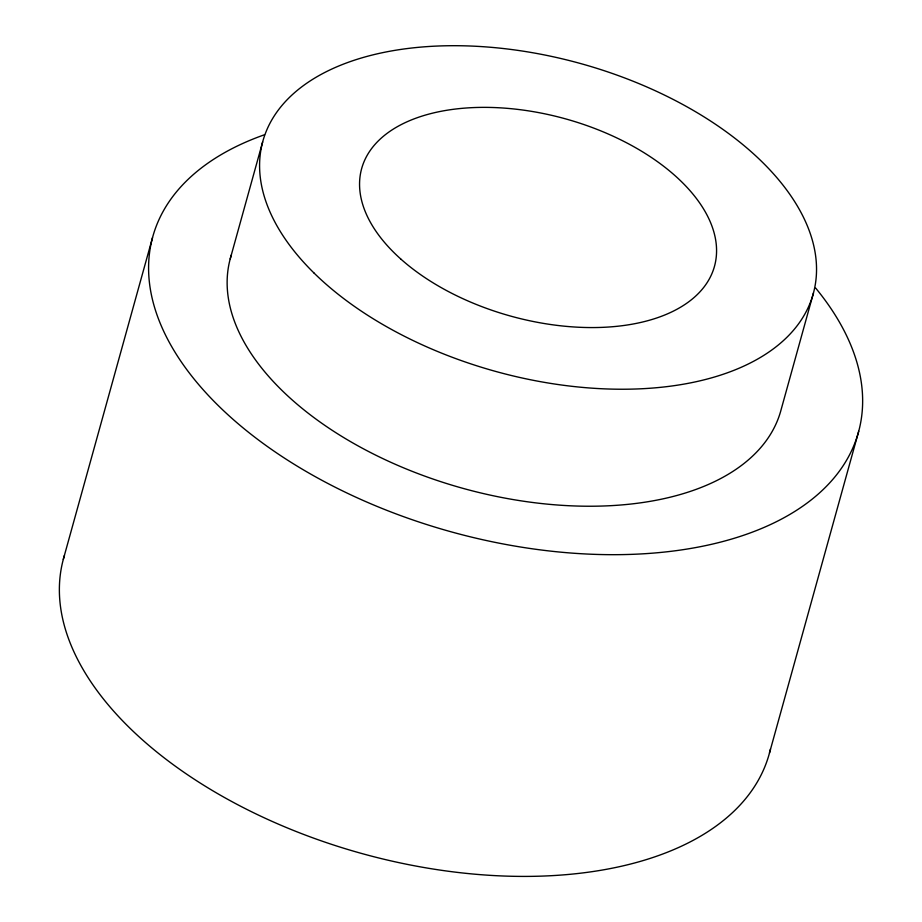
<?xml version="1.0" encoding="UTF-8"?>
<svg xmlns="http://www.w3.org/2000/svg" width="922" height="922" viewBox="0 0 922 922"><rect width="100%" height="100%" fill="white"/><g stroke="black" fill="none" stroke-linecap="round" stroke-linejoin="round"><path stroke-width="1.38" d="M63.295 559.389L152.522 237.657M230.2 258.955L262.655 141.953M813.469 292.977L781.026 409.967A285.578 159.69 15.5 0 1 460.804 487.75A285.578 159.69 15.5 0 1 231.364 254.968M769.478 753.009L858.705 431.266M815.659 288.067A366.126 204.73 15.5 0 1 705.134 545.709A366.126 204.73 15.5 0 1 225.141 412.169A366.126 204.73 15.5 0 1 264.522 134.739M770.481 748.941A366.126 204.73 15.5 0 1 363.522 853.991A366.126 204.73 15.5 0 1 64.459 555.367M314.16 273.166A285.578 159.69 15.5 0 0 793.416 330.33A285.578 159.69 15.5 0 0 506.604 48.901A285.578 159.69 15.5 0 0 314.16 273.166M401.208 259.393A183.063 102.365 15.5 0 0 705.745 284.679A183.063 102.365 15.5 0 0 507.227 108.335A183.063 102.365 15.5 0 0 401.208 259.393"/></g></svg>
